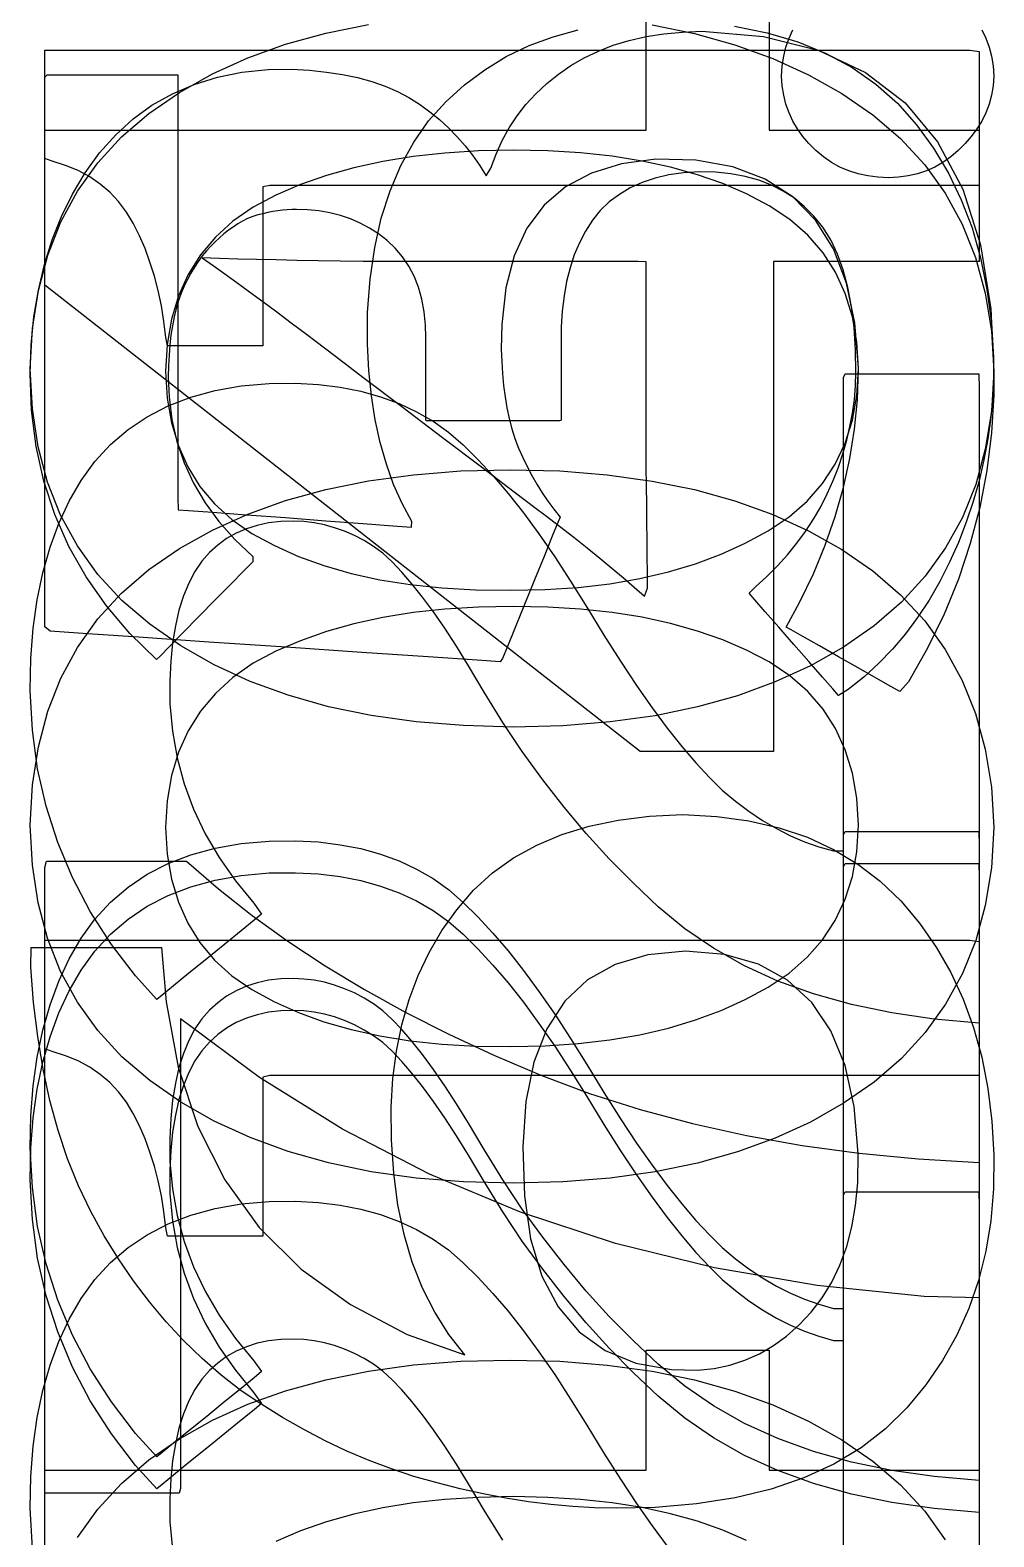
# Model space of a CAD drawing. Extents: x 1 to 47.7, y 0.2 to 35.
# Drawn here: x 34.87 to 34.9402, y 13.5683 to 13.6781 of the extents above; entities that cross this region are included whole.
import ezdxf

# ---------------------------------------------------------------- set-up
doc = ezdxf.new("R2010")
doc.units = 0
doc.header["$MEASUREMENT"] = 0
for name, color, linetype in [('6_2___8__INDEPENDENT_INPUT', 7, 'CONTINUOUS'), ('6_3___8__OPTOISO_INDEPENDE', 7, 'CONTINUOUS'), ('6_4___24__OPTOISO_INDEPEND', 7, 'CONTINUOUS'), ('6_5___8__INDEPENDENT_INPUT', 7, 'CONTINUOUS'), ('6_6___8__INDEPENDENT_INPUT', 7, 'CONTINUOUS'), ('6_7___8__OPTOISO_INDEPENDE', 7, 'CONTINUOUS'), ('6_8___8__OPTOISO_INDEPENDE', 7, 'CONTINUOUS')]:
    doc.layers.add(name, color=color, linetype=linetype)

msp = doc.modelspace()

# ---------------------------------------------------------------- linework, layer by layer
at = {"layer": '6_2___8__INDEPENDENT_INPUT'}
for points in [[(34.91893, 13.67801), (34.92344, 13.67762), (34.92741, 13.67662), (34.93085, 13.67501), (34.93375, 13.67279), (34.93611, 13.66995), (34.93794, 13.66651), (34.93924, 13.66246), (34.93999, 13.65779), (34.94021, 13.65308), (34.94013, 13.65148), (34.93999, 13.6499), (34.93977, 13.64833), (34.93949, 13.64679), (34.93913, 13.64526), (34.9387, 13.64375), (34.9382, 13.64226), (34.93764, 13.64078), (34.93699, 13.63933), (34.93627, 13.63792), (34.93549, 13.63658), (34.93466, 13.63531), (34.93377, 13.63412), (34.93282, 13.633), (34.93181, 13.63195), (34.93074, 13.63097), (34.92961, 13.63006), (34.9289, 13.62963), (34.92848, 13.6301), (34.92773, 13.63097), (34.92674, 13.6321), (34.92565, 13.63335), (34.92455, 13.63461), (34.92356, 13.63573), (34.92281, 13.6366), (34.92239, 13.63707), (34.92285, 13.63754), (34.92367, 13.6383), (34.92445, 13.63908), (34.92518, 13.63988), (34.92586, 13.64072), (34.92649, 13.64157), (34.92707, 13.64246), (34.9276, 13.64337), (34.92808, 13.64431), (34.92851, 13.64528), (34.92889, 13.64626), (34.92922, 13.64724), (34.9295, 13.64822), (34.92973, 13.64921), (34.92992, 13.6502), (34.93005, 13.65119), (34.93013, 13.65218), (34.93016, 13.65318), (34.93013, 13.65481), (34.93003, 13.65644), (34.92984, 13.65795), (34.92958, 13.65934), (34.92924, 13.66062), (34.92883, 13.66177), (34.92833, 13.66282), (34.92776, 13.66374), (34.92711, 13.66454), (34.92643, 13.66523), (34.92568, 13.66584), (34.92487, 13.66636), (34.92401, 13.6668), (34.92308, 13.66716), (34.92209, 13.66743), (34.92104, 13.66762), (34.91993, 13.66774), (34.91876, 13.66776), (34.91761, 13.66769), (34.91653, 13.66754), (34.91553, 13.66731), (34.91459, 13.66699), (34.91372, 13.6666), (34.91293, 13.66613), (34.9122, 13.66558), (34.91154, 13.66495), (34.91097, 13.66424), (34.91047, 13.66345), (34.91003, 13.66261), (34.90965, 13.66172), (34.90934, 13.66077), (34.90909, 13.65978), (34.9089, 13.65873), (34.90877, 13.65763), (34.9087, 13.65648), (34.90869, 13.65576), (34.90869, 13.65537), (34.90869, 13.65466), (34.90869, 13.65374), (34.90869, 13.65272), (34.90869, 13.65169), (34.90869, 13.65077), (34.90869, 13.65006), (34.90869, 13.64967), (34.90857, 13.64963), (34.90787, 13.64963), (34.90668, 13.64963), (34.90517, 13.64963), (34.90352, 13.64963), (34.90189, 13.64963), (34.90046, 13.64963), (34.89939, 13.64963), (34.89886, 13.64963), (34.89883, 13.64974), (34.89883, 13.65023), (34.89883, 13.65099), (34.89883, 13.65194), (34.89883, 13.65297), (34.89883, 13.65396), (34.89883, 13.65482), (34.89883, 13.65544), (34.89883, 13.65571), (34.8988, 13.6566), (34.89871, 13.65758), (34.89854, 13.6585), (34.8983, 13.65936), (34.89798, 13.66016), (34.8976, 13.6609), (34.89714, 13.66159), (34.89661, 13.66221), (34.89601, 13.66277), (34.89539, 13.66325), (34.89474, 13.66367), (34.89406, 13.66404), (34.89335, 13.66435), (34.89261, 13.6646), (34.89184, 13.66479), (34.89104, 13.66493), (34.89021, 13.665), (34.88942, 13.66503), (34.88909, 13.66502), (34.88874, 13.665), (34.8884, 13.66497), (34.88805, 13.66492), (34.88769, 13.66487), (34.88733, 13.6648), (34.88696, 13.66472), (34.88659, 13.66464), (34.88622, 13.66452), (34.88585, 13.66436), (34.88549, 13.66418), (34.88513, 13.66397), (34.88479, 13.66375), (34.88445, 13.66351), (34.88412, 13.66325), (34.8838, 13.66297), (34.88349, 13.66267), (34.88317, 13.66235), (34.88285, 13.66201), (34.88255, 13.66164), (34.88225, 13.66125), (34.88198, 13.66083), (34.88172, 13.66039), (34.88147, 13.65993), (34.88124, 13.65945), (34.88102, 13.65894), (34.88082, 13.6584), (34.88065, 13.65781), (34.8805, 13.6572), (34.88038, 13.65655), (34.88027, 13.65587), (34.88019, 13.65516), (34.88013, 13.65441), (34.88009, 13.65364), (34.88007, 13.65283), (34.88013, 13.65138), (34.88034, 13.64972), (34.8807, 13.64812), (34.88123, 13.64658), (34.88191, 13.6451), (34.88275, 13.64367), (34.88375, 13.6423), (34.88491, 13.64099), (34.88622, 13.63974), (34.88623, 13.63937), (34.8856, 13.63874), (34.88466, 13.63777), (34.88351, 13.63661), (34.8823, 13.63538), (34.88114, 13.63419), (34.88015, 13.63319), (34.87947, 13.6325), (34.87922, 13.63224), (34.87728, 13.63414), (34.87556, 13.63615), (34.87408, 13.63826), (34.87283, 13.64048), (34.8718, 13.6428), (34.87101, 13.64523), (34.87045, 13.64776), (34.87011, 13.6504), (34.87001, 13.65305), (34.87009, 13.65517), (34.87029, 13.65721), (34.87061, 13.65916), (34.87105, 13.66103), (34.87161, 13.66282), (34.87229, 13.66452), (34.8731, 13.66615), (34.87402, 13.66769), (34.87507, 13.66915), (34.87624, 13.67046), (34.87751, 13.67162), (34.87888, 13.67262), (34.88037, 13.67346), (34.88195, 13.67414), (34.88365, 13.67466), (34.88544, 13.67502), (34.88735, 13.67522), (34.88906, 13.67525), (34.89036, 13.67517), (34.8916, 13.67504), (34.89276, 13.67486), (34.89386, 13.67463), (34.8949, 13.67434), (34.89587, 13.67401), (34.89677, 13.67362), (34.8976, 13.67318), (34.89838, 13.67269), (34.89912, 13.67215), (34.89982, 13.67158), (34.90048, 13.67097), (34.9011, 13.67034), (34.90169, 13.66967), (34.90224, 13.66898), (34.90275, 13.66825), (34.90322, 13.66749), (34.90357, 13.66803), (34.90395, 13.66906), (34.90439, 13.67004), (34.9049, 13.67097), (34.90548, 13.67185), (34.90613, 13.67268), (34.90685, 13.67346), (34.90764, 13.6742), (34.9085, 13.67488), (34.9094, 13.67552), (34.91037, 13.67608), (34.9114, 13.67657), (34.91249, 13.67699), (34.91365, 13.67734), (34.91488, 13.67762), (34.91616, 13.67782), (34.91752, 13.67795)], [(34.91755, 13.62096), (34.92003, 13.62082), (34.92237, 13.6205), (34.92457, 13.61999), (34.92663, 13.6193), (34.92854, 13.61842), (34.93031, 13.61735), (34.93194, 13.6161), (34.93343, 13.61466), (34.93479, 13.61304), (34.936, 13.6113), (34.93707, 13.60946), (34.93798, 13.60751), (34.93873, 13.60545), (34.93933, 13.60328), (34.93977, 13.60101), (34.94006, 13.59863), (34.9402, 13.59615), (34.94018, 13.59369), (34.93999, 13.59137), (34.93963, 13.58914), (34.9391, 13.58701), (34.9384, 13.58497), (34.93752, 13.58303), (34.93648, 13.58118), (34.93526, 13.57942), (34.93387, 13.57775), (34.93231, 13.5762), (34.93054, 13.57482), (34.92856, 13.57363), (34.92638, 13.57263), (34.92398, 13.57182), (34.92137, 13.57119), (34.91855, 13.57074), (34.91553, 13.57049), (34.9127, 13.57042), (34.91113, 13.57046), (34.90954, 13.57055), (34.90793, 13.5707), (34.90631, 13.5709), (34.90467, 13.57116), (34.90302, 13.57148), (34.90134, 13.57184), (34.89966, 13.57227), (34.89797, 13.57275), (34.89633, 13.5733), (34.8947, 13.57391), (34.89309, 13.57459), (34.89151, 13.57533), (34.88994, 13.57615), (34.8884, 13.57703), (34.88688, 13.57798), (34.88537, 13.57899), (34.88392, 13.58012), (34.88253, 13.58134), (34.88119, 13.58264), (34.87992, 13.58401), (34.8787, 13.58546), (34.87754, 13.58699), (34.87644, 13.58859), (34.8754, 13.59028), (34.87442, 13.59204), (34.87353, 13.59391), (34.87273, 13.59588), (34.87204, 13.59795), (34.87144, 13.60012), (34.87095, 13.6024), (34.87056, 13.60478), (34.87026, 13.60726), (34.87007, 13.60984), (34.87009, 13.61127), (34.87073, 13.61127), (34.87188, 13.61127), (34.87336, 13.61127), (34.87499, 13.61127), (34.87661, 13.61127), (34.87803, 13.61127), (34.87908, 13.61127), (34.87958, 13.61127), (34.87991, 13.60732), (34.88079, 13.60256), (34.88222, 13.59823), (34.88419, 13.59434), (34.8867, 13.59088), (34.88975, 13.58785), (34.89334, 13.58526), (34.89748, 13.58309), (34.90168, 13.58159), (34.90051, 13.58308), (34.89948, 13.5847), (34.89859, 13.58645), (34.89785, 13.58834), (34.89726, 13.59037), (34.8968, 13.59253), (34.8965, 13.59483), (34.89634, 13.59726), (34.89632, 13.59965), (34.89644, 13.60173), (34.89669, 13.60373), (34.89709, 13.60564), (34.89761, 13.60748), (34.89828, 13.60924), (34.89907, 13.61091), (34.90001, 13.61251), (34.90108, 13.61402), (34.90231, 13.61544), (34.90369, 13.6167), (34.90523, 13.61779), (34.90691, 13.61872), (34.90874, 13.61949), (34.91072, 13.6201), (34.91285, 13.62055), (34.91513, 13.62083)], [(34.91774, 13.611), (34.915, 13.61074), (34.91263, 13.61004), (34.91061, 13.60891), (34.90895, 13.60735), (34.90765, 13.60535), (34.90671, 13.60292), (34.90613, 13.60005), (34.9059, 13.59675), (34.90601, 13.59319), (34.90647, 13.59005), (34.90729, 13.58734), (34.90847, 13.58509), (34.91, 13.58328), (34.91189, 13.58191), (34.91414, 13.581), (34.91674, 13.58053), (34.91863, 13.58049), (34.91983, 13.58061), (34.92098, 13.58085), (34.92208, 13.58121), (34.92314, 13.58168), (34.92415, 13.58227), (34.92511, 13.58297), (34.92602, 13.58379), (34.9269, 13.58472), (34.92771, 13.58576), (34.92841, 13.5869), (34.929, 13.58814), (34.92949, 13.58948), (34.92986, 13.59093), (34.93013, 13.59248), (34.9303, 13.59413), (34.93033, 13.59627), (34.93003, 13.5997), (34.92937, 13.60268), (34.92834, 13.6052), (34.92695, 13.60727), (34.92519, 13.60889), (34.92307, 13.61005), (34.92059, 13.61075)]]:
    msp.add_lwpolyline(points, close=True, dxfattribs=at)
at = {"layer": '6_3___8__OPTOISO_INDEPENDE'}
for points in [[(34.93933, 13.67812), (34.93962, 13.67751), (34.93986, 13.67686), (34.94004, 13.67619), (34.94015, 13.67549), (34.94021, 13.67475), (34.94015, 13.67403), (34.94004, 13.67335), (34.93986, 13.67269), (34.93962, 13.67206), (34.93933, 13.67146), (34.93898, 13.67089), (34.93857, 13.67035), (34.93811, 13.66983), (34.9376, 13.66933), (34.93707, 13.66887), (34.9365, 13.66846), (34.93591, 13.66812), (34.9353, 13.66784), (34.93465, 13.66762), (34.93397, 13.66747), (34.93327, 13.66738), (34.93254, 13.66734), (34.93177, 13.66738), (34.93103, 13.66747), (34.93032, 13.66762), (34.92964, 13.66784), (34.929, 13.66812), (34.92838, 13.66846), (34.9278, 13.66887), (34.92724, 13.66933), (34.92673, 13.66983), (34.92629, 13.67035), (34.9259, 13.67089), (34.92557, 13.67146), (34.92529, 13.67206), (34.92507, 13.67269), (34.92491, 13.67335), (34.9248, 13.67403), (34.92475, 13.67475), (34.9248, 13.67549), (34.92491, 13.67619), (34.92507, 13.67686), (34.92529, 13.67751), (34.92557, 13.67812)], [(34.87017, 13.56752), (34.87001, 13.57042), (34.87007, 13.57274), (34.87024, 13.57494), (34.87053, 13.57703), (34.87094, 13.579), (34.87146, 13.58085), (34.8721, 13.58258), (34.87285, 13.5842), (34.87372, 13.5857), (34.87471, 13.58708), (34.87586, 13.58832), (34.87714, 13.58941), (34.87854, 13.59035), (34.88006, 13.59114), (34.88171, 13.59178), (34.88349, 13.59226), (34.88539, 13.59259), (34.88741, 13.59277), (34.88935, 13.5928), (34.89101, 13.5927), (34.89259, 13.59251), (34.8941, 13.59221), (34.89553, 13.59182), (34.89688, 13.59132), (34.89816, 13.59073), (34.89936, 13.59003), (34.90048, 13.58924), (34.90155, 13.58831), (34.90263, 13.58725), (34.90372, 13.58607), (34.90482, 13.58477), (34.90594, 13.58335), (34.90707, 13.58181), (34.90822, 13.58016), (34.90938, 13.57838), (34.91055, 13.57648), (34.9118, 13.57445), (34.91301, 13.57254), (34.91418, 13.57078), (34.91532, 13.56915), (34.91642, 13.56767)], [(34.92925, 13.56466), (34.92925, 13.56985), (34.92925, 13.57569), (34.92925, 13.58157), (34.92925, 13.58687), (34.92925, 13.59095), (34.92925, 13.59322), (34.92937, 13.59348), (34.93007, 13.59348), (34.93128, 13.59348), (34.9328, 13.59348), (34.93447, 13.59348), (34.93611, 13.59348), (34.93755, 13.59348), (34.93861, 13.59348), (34.93911, 13.59348), (34.93913, 13.59243), (34.93913, 13.58845), (34.93913, 13.58227), (34.93913, 13.57474), (34.93913, 13.5667)], [(34.90444, 13.56809), (34.90308, 13.57029), (34.90195, 13.57221), (34.90107, 13.57364), (34.90021, 13.57494), (34.89939, 13.57614), (34.89859, 13.57722), (34.89782, 13.57819), (34.89708, 13.57904), (34.89637, 13.57978), (34.89569, 13.58041), (34.89502, 13.58091), (34.89433, 13.58133), (34.89363, 13.5817), (34.89292, 13.58202), (34.89219, 13.58228), (34.89146, 13.58248), (34.89071, 13.58263), (34.88995, 13.58272), (34.88918, 13.58275), (34.88827, 13.58272), (34.88738, 13.58262), (34.88655, 13.58244), (34.88576, 13.58219), (34.88501, 13.58187), (34.88432, 13.58147), (34.88367, 13.581), (34.88307, 13.58045), (34.88252, 13.57983), (34.88201, 13.57908), (34.88156, 13.57824), (34.88117, 13.5773), (34.88085, 13.57627), (34.88059, 13.57513), (34.88039, 13.57389), (34.88025, 13.57256), (34.88018, 13.57112), (34.88019, 13.56943), (34.88037, 13.56744)]]:
    msp.add_lwpolyline(points, dxfattribs=at)
msp.add_lwpolyline([(34.93913, 13.60577), (34.93586, 13.60606), (34.93277, 13.6065), (34.92984, 13.60711), (34.92708, 13.60789), (34.92448, 13.60883), (34.92205, 13.60994), (34.91979, 13.61121), (34.91769, 13.61264), (34.91577, 13.61424), (34.91395, 13.61595), (34.9122, 13.61773), (34.91052, 13.61957), (34.9089, 13.62149), (34.90735, 13.62348), (34.90586, 13.62554), (34.90444, 13.62767), (34.90308, 13.62987), (34.90195, 13.63179), (34.90107, 13.63321), (34.90021, 13.63452), (34.89939, 13.63571), (34.89859, 13.6368), (34.89782, 13.63776), (34.89708, 13.63862), (34.89637, 13.63936), (34.89569, 13.63999), (34.89502, 13.64049), (34.89433, 13.64091), (34.89363, 13.64128), (34.89292, 13.6416), (34.89219, 13.64185), (34.89146, 13.64206), (34.89071, 13.6422), (34.88995, 13.64229), (34.88918, 13.64233), (34.88827, 13.6423), (34.88738, 13.6422), (34.88655, 13.64202), (34.88576, 13.64177), (34.88501, 13.64144), (34.88432, 13.64105), (34.88367, 13.64057), (34.88307, 13.64003), (34.88252, 13.6394), (34.88201, 13.63866), (34.88156, 13.63782), (34.88117, 13.63688), (34.88085, 13.63584), (34.88059, 13.6347), (34.88039, 13.63347), (34.88025, 13.63213), (34.88018, 13.6307), (34.88019, 13.62901), (34.88037, 13.62702), (34.88072, 13.62508), (34.88123, 13.62319), (34.88192, 13.62135), (34.88276, 13.61956), (34.88378, 13.61782), (34.88496, 13.61613), (34.88631, 13.61449), (34.88687, 13.6137), (34.88632, 13.61325), (34.88538, 13.61249), (34.88418, 13.61151), (34.88287, 13.61045), (34.88158, 13.6094), (34.88046, 13.60848), (34.87963, 13.60781), (34.87923, 13.60749), (34.87769, 13.6092), (34.87593, 13.6115), (34.87439, 13.61389), (34.87309, 13.61636), (34.87202, 13.61892), (34.87117, 13.62156), (34.87055, 13.62429), (34.87017, 13.6271), (34.87001, 13.63), (34.87007, 13.63232), (34.87024, 13.63452), (34.87053, 13.6366), (34.87094, 13.63857), (34.87146, 13.64042), (34.8721, 13.64216), (34.87285, 13.64378), (34.87372, 13.64528), (34.87471, 13.64666), (34.87586, 13.6479), (34.87714, 13.64899), (34.87854, 13.64993), (34.88006, 13.65072), (34.88171, 13.65135), (34.88349, 13.65184), (34.88539, 13.65217), (34.88741, 13.65235), (34.88935, 13.65237), (34.89101, 13.65228), (34.89259, 13.65208), (34.8941, 13.65179), (34.89553, 13.65139), (34.89688, 13.6509), (34.89816, 13.6503), (34.89936, 13.64961), (34.90048, 13.64881), (34.90155, 13.64788), (34.90263, 13.64682), (34.90372, 13.64564), (34.90482, 13.64434), (34.90594, 13.64293), (34.90707, 13.64139), (34.90822, 13.63973), (34.90938, 13.63796), (34.91055, 13.63606), (34.9118, 13.63403), (34.91301, 13.63212), (34.91418, 13.63036), (34.91532, 13.62873), (34.91642, 13.62725), (34.91748, 13.62591), (34.9185, 13.62471), (34.91949, 13.62366), (34.92043, 13.62274), (34.92139, 13.62193), (34.92237, 13.62119), (34.92336, 13.62052), (34.92437, 13.61993), (34.92539, 13.61941), (34.92642, 13.61897), (34.92747, 13.6186), (34.92854, 13.61831), (34.92925, 13.6183), (34.92925, 13.62032), (34.92925, 13.62424), (34.92925, 13.62943), (34.92925, 13.63527), (34.92925, 13.64115), (34.92925, 13.64644), (34.92925, 13.65053), (34.92925, 13.6528), (34.92937, 13.65306), (34.93007, 13.65306), (34.93128, 13.65306), (34.9328, 13.65306), (34.93447, 13.65306), (34.93611, 13.65306), (34.93755, 13.65306), (34.93861, 13.65306), (34.93911, 13.65306), (34.93913, 13.65201), (34.93913, 13.64802), (34.93913, 13.64185), (34.93913, 13.63432), (34.93913, 13.62628), (34.93913, 13.61857), (34.93913, 13.61202), (34.93913, 13.60748)], close=True, dxfattribs=at)
at = {"layer": '6_4___24__OPTOISO_INDEPEND'}
msp.add_lwpolyline([(34.91531, 13.67848), (34.91841, 13.67785), (34.92134, 13.67703), (34.92411, 13.67603), (34.92671, 13.67484), (34.92914, 13.67348), (34.9314, 13.67193), (34.93342, 13.67019), (34.93518, 13.66829), (34.93667, 13.66621), (34.9379, 13.66396), (34.93887, 13.66154), (34.93958, 13.65894), (34.94003, 13.65617), (34.94021, 13.65323), (34.94003, 13.65031), (34.93959, 13.64757), (34.93889, 13.645), (34.93792, 13.6426), (34.9367, 13.64037), (34.93522, 13.63831), (34.93348, 13.63642), (34.93149, 13.6347), (34.92926, 13.63315), (34.92686, 13.63179), (34.92429, 13.63061), (34.92154, 13.62961), (34.91862, 13.62879), (34.91553, 13.62815), (34.91226, 13.6277), (34.90881, 13.62742), (34.90519, 13.62733), (34.90158, 13.62743), (34.89813, 13.6277), (34.89485, 13.62816), (34.89174, 13.62881), (34.8888, 13.62964), (34.88603, 13.63065), (34.88342, 13.63185), (34.88098, 13.63324), (34.87872, 13.63481), (34.8767, 13.63654), (34.87494, 13.63845), (34.87345, 13.64052), (34.87223, 13.64276), (34.87128, 13.64517), (34.87059, 13.64775), (34.87017, 13.6505), (34.87001, 13.65341), (34.87018, 13.65635), (34.87061, 13.65912), (34.8713, 13.66171), (34.87225, 13.66412), (34.87347, 13.66636), (34.87494, 13.66843), (34.87666, 13.67032), (34.87865, 13.67203), (34.88088, 13.67356), (34.88329, 13.67491), (34.88587, 13.67607), (34.88862, 13.67706), (34.89155, 13.67787), (34.89465, 13.67849)], dxfattribs=at)
for points in [[(34.90519, 13.66935), (34.90266, 13.66929), (34.90023, 13.66914), (34.89791, 13.66889), (34.8957, 13.66853), (34.89359, 13.66807), (34.89159, 13.66751), (34.8897, 13.66684), (34.88791, 13.66608), (34.88625, 13.6652), (34.88478, 13.66417), (34.8835, 13.66301), (34.88241, 13.66172), (34.88152, 13.66029), (34.88082, 13.65873), (34.88031, 13.65703), (34.88, 13.65519), (34.87988, 13.65323), (34.88, 13.65129), (34.88031, 13.64948), (34.88081, 13.64781), (34.8815, 13.64627), (34.88238, 13.64486), (34.88345, 13.64358), (34.88471, 13.64244), (34.88617, 13.64143), (34.8878, 13.64055), (34.88955, 13.63976), (34.89141, 13.63909), (34.89339, 13.63852), (34.89548, 13.63806), (34.89769, 13.63771), (34.90001, 13.63746), (34.90245, 13.63732), (34.905, 13.63729), (34.90752, 13.63734), (34.90993, 13.6375), (34.91223, 13.63777), (34.91442, 13.63815), (34.9165, 13.63863), (34.91847, 13.63922), (34.92034, 13.63991), (34.9221, 13.64072), (34.92377, 13.64162), (34.92529, 13.64264), (34.92662, 13.64379), (34.92774, 13.64507), (34.92866, 13.64647), (34.92938, 13.64801), (34.92991, 13.64968), (34.93023, 13.65148), (34.93035, 13.65341), (34.93023, 13.65538), (34.92991, 13.65721), (34.92939, 13.6589), (34.92868, 13.66046), (34.92777, 13.66187), (34.92666, 13.66315), (34.92536, 13.6643), (34.92385, 13.6653), (34.9222, 13.66616), (34.92047, 13.66691), (34.91862, 13.66755), (34.91666, 13.6681), (34.91459, 13.66855), (34.91241, 13.6689), (34.91011, 13.66915), (34.90771, 13.6693)], [(34.8814, 13.61756), (34.88372, 13.61555), (34.88618, 13.61361), (34.88878, 13.61174), (34.89151, 13.60994), (34.89437, 13.60821), (34.89737, 13.60654), (34.90051, 13.60495), (34.90378, 13.60342), (34.9072, 13.60196), (34.91076, 13.60063), (34.91445, 13.59946), (34.91826, 13.59844), (34.92219, 13.59757), (34.92624, 13.59685), (34.93041, 13.59628), (34.93471, 13.59587), (34.93913, 13.59561), (34.93913, 13.59523), (34.93913, 13.59421), (34.93913, 13.59276), (34.93913, 13.59107), (34.93913, 13.58933), (34.93913, 13.58773), (34.93913, 13.58647), (34.93913, 13.58575), (34.93513, 13.58586), (34.92734, 13.58665), (34.91985, 13.58793), (34.91264, 13.58971), (34.90573, 13.59199), (34.8991, 13.59476), (34.89277, 13.59803), (34.88672, 13.6018), (34.88097, 13.60607), (34.88097, 13.60474), (34.88097, 13.60123), (34.88097, 13.5962), (34.88097, 13.59032), (34.88097, 13.58427), (34.88097, 13.57873), (34.88097, 13.57437), (34.88097, 13.57187), (34.88087, 13.57153), (34.88015, 13.57153), (34.87891, 13.57153), (34.87732, 13.57153), (34.8756, 13.57153), (34.87392, 13.57153), (34.87248, 13.57153), (34.87147, 13.57153), (34.87109, 13.57153), (34.87109, 13.57329), (34.87109, 13.57797), (34.87109, 13.58468), (34.87109, 13.59251), (34.87109, 13.60057), (34.87109, 13.60796), (34.87109, 13.61377), (34.87109, 13.6171), (34.8712, 13.61756), (34.87194, 13.61756), (34.87324, 13.61756), (34.8749, 13.61756), (34.8767, 13.61756), (34.87846, 13.61756), (34.87996, 13.61756), (34.88101, 13.61756)]]:
    msp.add_lwpolyline(points, close=True, dxfattribs=at)
at = {"layer": '6_5___8__INDEPENDENT_INPUT'}
for points in [[(34.92384, 13.6708), (34.93913, 13.6708), (34.93913, 13.66123), (34.92417, 13.66123), (34.92417, 13.62554), (34.91444, 13.62554), (34.87109, 13.65951), (34.87109, 13.6708), (34.91488, 13.6708), (34.91488, 13.67954), (34.92384, 13.67954), (34.92384, 13.6708)], [(34.87347, 13.56829), (34.87494, 13.57035), (34.87666, 13.57224), (34.87865, 13.57395), (34.88088, 13.57548), (34.88329, 13.57683), (34.88587, 13.578), (34.88862, 13.57898), (34.89155, 13.57979), (34.89465, 13.58042), (34.89793, 13.58087), (34.90138, 13.58113), (34.905, 13.58122), (34.9086, 13.58113), (34.91204, 13.58086), (34.91531, 13.58041), (34.91841, 13.57977), (34.92134, 13.57895), (34.92411, 13.57795), (34.92671, 13.57677), (34.92914, 13.5754), (34.9314, 13.57385), (34.93342, 13.57212), (34.93518, 13.57021), (34.93667, 13.56813)], [(34.9222, 13.56808), (34.92047, 13.56883), (34.91862, 13.56948), (34.91666, 13.57002), (34.91459, 13.57047), (34.91241, 13.57082), (34.91011, 13.57107), (34.90771, 13.57122), (34.90519, 13.57127), (34.90266, 13.57122), (34.90023, 13.57106), (34.89791, 13.57081), (34.8957, 13.57045), (34.89359, 13.56999), (34.89159, 13.56943), (34.8897, 13.56877), (34.88791, 13.568)]]:
    msp.add_lwpolyline(points, dxfattribs=at)
for points in [[(34.88255, 13.6615), (34.88334, 13.66095), (34.88418, 13.66035), (34.88506, 13.65972), (34.88598, 13.65904), (34.88695, 13.65833), (34.88797, 13.65757), (34.88903, 13.65678), (34.89014, 13.65594), (34.89085, 13.6554), (34.89215, 13.65441), (34.89435, 13.65275), (34.89709, 13.65067), (34.90005, 13.64842), (34.9029, 13.64627), (34.90528, 13.64446), (34.90688, 13.64325), (34.90752, 13.64276), (34.90858, 13.64195), (34.90961, 13.64116), (34.91058, 13.64038), (34.91151, 13.63963), (34.91239, 13.63891), (34.91323, 13.6382), (34.91402, 13.63752), (34.91477, 13.63686), (34.91497, 13.63745), (34.91497, 13.63858), (34.91496, 13.63975), (34.91495, 13.64096), (34.91494, 13.64222), (34.91493, 13.64353), (34.91491, 13.64488), (34.91489, 13.64627), (34.91488, 13.64735), (34.91488, 13.64817), (34.91488, 13.64982), (34.91488, 13.652), (34.91488, 13.65444), (34.91488, 13.65686), (34.91488, 13.65898), (34.91488, 13.66053), (34.91488, 13.66122), (34.9143, 13.66123), (34.91241, 13.66123), (34.90957, 13.66123), (34.9062, 13.66123), (34.90269, 13.66123), (34.89943, 13.66123), (34.89682, 13.66123), (34.89527, 13.66123), (34.89427, 13.66124), (34.8926, 13.66126), (34.89098, 13.66129), (34.88943, 13.66132), (34.88794, 13.66135), (34.8865, 13.66138), (34.88513, 13.66142), (34.88381, 13.66146)], [(34.93913, 13.60194), (34.93713, 13.60194), (34.93182, 13.60194), (34.92422, 13.60194), (34.91534, 13.60194), (34.90621, 13.60194), (34.89785, 13.60194), (34.89126, 13.60194), (34.88748, 13.60194), (34.88696, 13.60182), (34.88696, 13.60097), (34.88696, 13.5995), (34.88696, 13.59762), (34.88696, 13.59557), (34.88696, 13.59359), (34.88696, 13.59188), (34.88696, 13.59069), (34.88696, 13.59024), (34.88669, 13.59024), (34.88598, 13.59024), (34.88496, 13.59024), (34.88376, 13.59024), (34.88253, 13.59024), (34.8814, 13.59024), (34.88052, 13.59024), (34.88001, 13.59024), (34.87989, 13.59085), (34.87975, 13.59203), (34.87957, 13.59317), (34.87934, 13.59428), (34.87906, 13.59534), (34.87874, 13.59636), (34.87838, 13.59733), (34.87797, 13.59827), (34.87751, 13.59917), (34.87702, 13.6), (34.87645, 13.60075), (34.87582, 13.60143), (34.87512, 13.60203), (34.87435, 13.60256), (34.87351, 13.60301), (34.87259, 13.60339), (34.87161, 13.60369), (34.87109, 13.60389), (34.87109, 13.60447), (34.87109, 13.60548), (34.87109, 13.60676), (34.87109, 13.60816), (34.87109, 13.60952), (34.87109, 13.61068), (34.87109, 13.61149), (34.87109, 13.6118), (34.8737, 13.6118), (34.88062, 13.6118), (34.89054, 13.6118), (34.90211, 13.6118), (34.91402, 13.6118), (34.92493, 13.6118), (34.93352, 13.6118), (34.93845, 13.6118), (34.93913, 13.6117), (34.93913, 13.61098), (34.93913, 13.60974), (34.93913, 13.60816), (34.93913, 13.60643), (34.93913, 13.60475), (34.93913, 13.60332), (34.93913, 13.60231)]]:
    msp.add_lwpolyline(points, close=True, dxfattribs=at)
at = {"layer": '6_6___8__INDEPENDENT_INPUT'}
for points in [[(34.93913, 13.66678), (34.93713, 13.66678), (34.93182, 13.66678), (34.92422, 13.66678), (34.91534, 13.66678), (34.90621, 13.66678), (34.89785, 13.66678), (34.89126, 13.66678), (34.88748, 13.66678), (34.88696, 13.66667), (34.88696, 13.66582), (34.88696, 13.66434), (34.88696, 13.66247), (34.88696, 13.66042), (34.88696, 13.65843), (34.88696, 13.65673), (34.88696, 13.65554), (34.88696, 13.65509), (34.88669, 13.65509), (34.88598, 13.65509), (34.88496, 13.65509), (34.88376, 13.65509), (34.88253, 13.65509), (34.8814, 13.65509), (34.88052, 13.65509), (34.88001, 13.65509), (34.87989, 13.6557), (34.87975, 13.65688), (34.87957, 13.65802), (34.87934, 13.65912), (34.87906, 13.66018), (34.87874, 13.6612), (34.87838, 13.66218), (34.87797, 13.66312), (34.87751, 13.66402), (34.87702, 13.66484), (34.87645, 13.6656), (34.87582, 13.66628), (34.87512, 13.66688), (34.87435, 13.66741), (34.87351, 13.66786), (34.87259, 13.66824), (34.87161, 13.66854), (34.87109, 13.66874), (34.87109, 13.66932), (34.87109, 13.67033), (34.87109, 13.67161), (34.87109, 13.673), (34.87109, 13.67436), (34.87109, 13.67552), (34.87109, 13.67634), (34.87109, 13.67664), (34.8737, 13.67664), (34.88062, 13.67664), (34.89054, 13.67664), (34.90211, 13.67664), (34.91402, 13.67664), (34.92493, 13.67664), (34.93352, 13.67664), (34.93845, 13.67664), (34.93913, 13.67654), (34.93913, 13.67583), (34.93913, 13.67459), (34.93913, 13.673), (34.93913, 13.67128), (34.93913, 13.6696), (34.93913, 13.66816), (34.93913, 13.66716)], [(34.905, 13.64607), (34.9086, 13.64598), (34.91204, 13.64571), (34.91531, 13.64525), (34.91841, 13.64462), (34.92134, 13.6438), (34.92411, 13.6428), (34.92671, 13.64161), (34.92914, 13.64025), (34.9314, 13.6387), (34.93342, 13.63696), (34.93518, 13.63506), (34.93667, 13.63298), (34.9379, 13.63073), (34.93887, 13.62831), (34.93958, 13.62571), (34.94003, 13.62294), (34.94021, 13.62), (34.94003, 13.61708), (34.93959, 13.61434), (34.93889, 13.61177), (34.93792, 13.60937), (34.9367, 13.60714), (34.93522, 13.60508), (34.93348, 13.60319), (34.93149, 13.60147), (34.92926, 13.59992), (34.92686, 13.59856), (34.92429, 13.59738), (34.92154, 13.59638), (34.91862, 13.59556), (34.91553, 13.59492), (34.91226, 13.59447), (34.90881, 13.59419), (34.90519, 13.5941), (34.90158, 13.59419), (34.89813, 13.59447), (34.89485, 13.59493), (34.89174, 13.59558), (34.8888, 13.59641), (34.88603, 13.59742), (34.88342, 13.59862), (34.88098, 13.60001), (34.87872, 13.60158), (34.8767, 13.60331), (34.87494, 13.60522), (34.87345, 13.60729), (34.87223, 13.60953), (34.87128, 13.61194), (34.87059, 13.61452), (34.87017, 13.61727), (34.87001, 13.62018), (34.87018, 13.62312), (34.87061, 13.62589), (34.8713, 13.62848), (34.87225, 13.63089), (34.87347, 13.63313), (34.87494, 13.6352), (34.87666, 13.63708), (34.87865, 13.6388), (34.88088, 13.64033), (34.88329, 13.64168), (34.88587, 13.64284), (34.88862, 13.64383), (34.89155, 13.64464), (34.89465, 13.64526), (34.89793, 13.64571), (34.90138, 13.64598)], [(34.90519, 13.63612), (34.90266, 13.63606), (34.90023, 13.63591), (34.89791, 13.63566), (34.8957, 13.6353), (34.89359, 13.63484), (34.89159, 13.63428), (34.8897, 13.63361), (34.88791, 13.63285), (34.88625, 13.63197), (34.88478, 13.63094), (34.8835, 13.62978), (34.88241, 13.62849), (34.88152, 13.62706), (34.88082, 13.6255), (34.88031, 13.6238), (34.88, 13.62196), (34.87988, 13.62), (34.88, 13.61806), (34.88031, 13.61625), (34.88081, 13.61458), (34.8815, 13.61304), (34.88238, 13.61163), (34.88345, 13.61035), (34.88471, 13.60921), (34.88617, 13.6082), (34.8878, 13.60732), (34.88955, 13.60653), (34.89141, 13.60586), (34.89339, 13.60529), (34.89548, 13.60483), (34.89769, 13.60448), (34.90001, 13.60423), (34.90245, 13.60409), (34.905, 13.60406), (34.90752, 13.60411), (34.90993, 13.60427), (34.91223, 13.60454), (34.91442, 13.60491), (34.9165, 13.6054), (34.91847, 13.60599), (34.92034, 13.60668), (34.9221, 13.60749), (34.92377, 13.60839), (34.92529, 13.60941), (34.92662, 13.61056), (34.92774, 13.61184), (34.92866, 13.61324), (34.92938, 13.61478), (34.92991, 13.61645), (34.93023, 13.61825), (34.93035, 13.62018), (34.93023, 13.62215), (34.92991, 13.62398), (34.92939, 13.62567), (34.92868, 13.62723), (34.92777, 13.62864), (34.92666, 13.62992), (34.92536, 13.63107), (34.92385, 13.63207), (34.9222, 13.63293), (34.92047, 13.63368), (34.91862, 13.63432), (34.91666, 13.63487), (34.91459, 13.63532), (34.91241, 13.63567), (34.91011, 13.63592), (34.90771, 13.63607)]]:
    msp.add_lwpolyline(points, close=True, dxfattribs=at)
msp.add_lwpolyline([(34.92384, 13.5732), (34.93913, 13.5732), (34.93913, 13.56363), (34.92417, 13.56363), (34.92417, 13.52794), (34.91444, 13.52794), (34.87109, 13.5619), (34.87109, 13.5732), (34.91488, 13.5732), (34.91488, 13.58194), (34.92384, 13.58194), (34.92384, 13.5732)], dxfattribs=at)
at = {"layer": '6_7___8__OPTOISO_INDEPENDE'}
msp.add_lwpolyline([(34.92132, 13.67837), (34.92371, 13.67789), (34.92594, 13.67723), (34.928, 13.67639), (34.92989, 13.67536), (34.93162, 13.67416), (34.93319, 13.67276), (34.93458, 13.67119), (34.93582, 13.6695), (34.93691, 13.66768), (34.93784, 13.66574), (34.93862, 13.66368), (34.93924, 13.6615), (34.93971, 13.6592), (34.94003, 13.65678), (34.94019, 13.65425), (34.9402, 13.65153), (34.94003, 13.64875), (34.93969, 13.64601), (34.93918, 13.64333), (34.93849, 13.64069), (34.93763, 13.6381), (34.93659, 13.63556), (34.93538, 13.63307), (34.934, 13.63063), (34.93336, 13.62991), (34.9327, 13.63028), (34.93164, 13.63089), (34.93032, 13.63164), (34.92889, 13.63245), (34.9275, 13.63324), (34.9263, 13.63392), (34.92545, 13.63441), (34.92508, 13.63461), (34.92607, 13.63644), (34.92707, 13.6385), (34.92793, 13.64058), (34.92866, 13.64267), (34.92926, 13.64477), (34.92973, 13.64689), (34.93007, 13.64902), (34.93028, 13.65116), (34.93034, 13.65347), (34.93009, 13.65677), (34.92948, 13.65966), (34.92852, 13.66216), (34.92721, 13.66426), (34.92556, 13.66595), (34.92356, 13.66724), (34.9212, 13.66814), (34.9185, 13.66863), (34.9156, 13.66869), (34.91309, 13.66835), (34.91089, 13.66767), (34.90901, 13.66667), (34.90745, 13.66533), (34.9062, 13.66366), (34.90527, 13.66166), (34.90465, 13.65933), (34.90436, 13.65666), (34.90433, 13.65485), (34.90436, 13.65395), (34.90441, 13.65307), (34.9045, 13.65221), (34.90461, 13.65138), (34.90474, 13.65058), (34.90491, 13.64981), (34.9051, 13.64906), (34.90532, 13.64834), (34.90559, 13.64764), (34.90589, 13.64697), (34.90621, 13.64631), (34.90655, 13.64566), (34.90692, 13.64502), (34.90731, 13.6444), (34.90772, 13.64379), (34.90815, 13.64319), (34.90861, 13.64261), (34.90846, 13.64223), (34.90804, 13.64122), (34.90745, 13.63976), (34.90675, 13.63804), (34.90602, 13.63625), (34.90534, 13.63458), (34.90478, 13.6332), (34.90442, 13.63231), (34.90426, 13.63208), (34.90257, 13.6322), (34.89901, 13.63244), (34.89418, 13.63277), (34.88865, 13.63314), (34.88303, 13.63352), (34.8779, 13.63387), (34.87385, 13.63414), (34.87148, 13.63431), (34.87109, 13.63463), (34.87109, 13.63726), (34.87109, 13.642), (34.87109, 13.64815), (34.87109, 13.65497), (34.87109, 13.66175), (34.87109, 13.66777), (34.87109, 13.67231), (34.87109, 13.67466), (34.87125, 13.67483), (34.87201, 13.67483), (34.87323, 13.67483), (34.87475, 13.67483), (34.87639, 13.67483), (34.87799, 13.67483), (34.87937, 13.67483), (34.88035, 13.67483), (34.88077, 13.67483), (34.88078, 13.67392), (34.88078, 13.67106), (34.88078, 13.6668), (34.88078, 13.66169), (34.88078, 13.6563), (34.88078, 13.65119), (34.88078, 13.64693), (34.88078, 13.64407), (34.88079, 13.64316), (34.88154, 13.6431), (34.8833, 13.64297), (34.88576, 13.64279), (34.8886, 13.64258), (34.89154, 13.64236), (34.89425, 13.64216), (34.89644, 13.64199), (34.89779, 13.64189), (34.89782, 13.64229), (34.89711, 13.6436), (34.89649, 13.645), (34.89596, 13.64648), (34.89551, 13.64805), (34.89515, 13.64971), (34.89487, 13.65146), (34.89468, 13.65329), (34.89458, 13.65521), (34.89459, 13.65752), (34.89478, 13.65996), (34.89511, 13.66225), (34.89559, 13.6644), (34.89623, 13.66639), (34.89701, 13.66824), (34.89795, 13.66993), (34.89904, 13.67148), (34.90028, 13.67287), (34.90166, 13.67411), (34.90313, 13.67521), (34.90469, 13.67616), (34.90635, 13.67696), (34.9081, 13.67761), (34.90994, 13.67812)], dxfattribs=at)
msp.add_lwpolyline([(34.93913, 13.57012), (34.93586, 13.5704), (34.93277, 13.57085), (34.92984, 13.57146), (34.92708, 13.57224), (34.92448, 13.57318), (34.92205, 13.57428), (34.91979, 13.57555), (34.91769, 13.57699), (34.91577, 13.57859), (34.91395, 13.5803), (34.9122, 13.58208), (34.91052, 13.58392), (34.9089, 13.58584), (34.90735, 13.58783), (34.90586, 13.58989), (34.90444, 13.59202), (34.90308, 13.59422), (34.90195, 13.59614), (34.90107, 13.59756), (34.90021, 13.59887), (34.89939, 13.60006), (34.89859, 13.60114), (34.89782, 13.60211), (34.89708, 13.60297), (34.89637, 13.60371), (34.89569, 13.60434), (34.89502, 13.60483), (34.89433, 13.60526), (34.89363, 13.60563), (34.89292, 13.60595), (34.89219, 13.60621), (34.89146, 13.60641), (34.89071, 13.60656), (34.88995, 13.60665), (34.88918, 13.60668), (34.88827, 13.60665), (34.88738, 13.60655), (34.88655, 13.60637), (34.88576, 13.60612), (34.88501, 13.6058), (34.88432, 13.6054), (34.88367, 13.60493), (34.88307, 13.60438), (34.88252, 13.60375), (34.88201, 13.60301), (34.88156, 13.60217), (34.88117, 13.60123), (34.88085, 13.60019), (34.88059, 13.59905), (34.88039, 13.59782), (34.88025, 13.59648), (34.88018, 13.59505), (34.88019, 13.59336), (34.88037, 13.59137), (34.88072, 13.58943), (34.88123, 13.58754), (34.88192, 13.5857), (34.88276, 13.58391), (34.88378, 13.58217), (34.88496, 13.58048), (34.88631, 13.57884), (34.88687, 13.57805), (34.88632, 13.5776), (34.88538, 13.57683), (34.88418, 13.57586), (34.88287, 13.5748), (34.88158, 13.57375), (34.88046, 13.57283), (34.87963, 13.57216), (34.87923, 13.57184), (34.87769, 13.57355), (34.87593, 13.57585), (34.87439, 13.57824), (34.87309, 13.58071), (34.87202, 13.58327), (34.87117, 13.58591), (34.87055, 13.58864), (34.87017, 13.59145), (34.87001, 13.59435), (34.87007, 13.59667), (34.87024, 13.59887), (34.87053, 13.60096), (34.87094, 13.60292), (34.87146, 13.60477), (34.8721, 13.60651), (34.87285, 13.60812), (34.87372, 13.60962), (34.87471, 13.61101), (34.87586, 13.61225), (34.87714, 13.61334), (34.87854, 13.61428), (34.88006, 13.61507), (34.88171, 13.6157), (34.88349, 13.61618), (34.88539, 13.61652), (34.88741, 13.6167), (34.88935, 13.61672), (34.89101, 13.61663), (34.89259, 13.61643), (34.8941, 13.61614), (34.89553, 13.61575), (34.89688, 13.61525), (34.89816, 13.61466), (34.89936, 13.61396), (34.90048, 13.61316), (34.90155, 13.61223), (34.90263, 13.61117), (34.90372, 13.60999), (34.90482, 13.6087), (34.90594, 13.60728), (34.90707, 13.60574), (34.90822, 13.60408), (34.90938, 13.60231), (34.91055, 13.60041), (34.9118, 13.59838), (34.91301, 13.59647), (34.91418, 13.59471), (34.91532, 13.59308), (34.91642, 13.5916), (34.91748, 13.59026), (34.9185, 13.58906), (34.91949, 13.58801), (34.92043, 13.58709), (34.92139, 13.58628), (34.92237, 13.58554), (34.92336, 13.58487), (34.92437, 13.58428), (34.92539, 13.58376), (34.92642, 13.58332), (34.92747, 13.58295), (34.92854, 13.58265), (34.92925, 13.58265), (34.92925, 13.58467), (34.92925, 13.58859), (34.92925, 13.59378), (34.92925, 13.59962), (34.92925, 13.6055), (34.92925, 13.61079), (34.92925, 13.61488), (34.92925, 13.61715), (34.92937, 13.6174), (34.93007, 13.6174), (34.93128, 13.6174), (34.9328, 13.6174), (34.93447, 13.6174), (34.93611, 13.6174), (34.93755, 13.6174), (34.93861, 13.6174), (34.93911, 13.6174), (34.93913, 13.61636), (34.93913, 13.61237), (34.93913, 13.6062), (34.93913, 13.59867), (34.93913, 13.59063), (34.93913, 13.58292), (34.93913, 13.57637), (34.93913, 13.57182)], close=True, dxfattribs=at)
at = {"layer": '6_8___8__OPTOISO_INDEPENDE'}
for points in [[(34.91893, 13.67801), (34.92344, 13.67762), (34.92741, 13.67662), (34.93085, 13.67501), (34.93375, 13.67279), (34.93611, 13.66995), (34.93794, 13.66651), (34.93924, 13.66246), (34.93999, 13.65779), (34.94021, 13.65308), (34.94013, 13.65148), (34.93999, 13.6499), (34.93977, 13.64833), (34.93949, 13.64679), (34.93913, 13.64526), (34.9387, 13.64375), (34.9382, 13.64226), (34.93764, 13.64078), (34.93699, 13.63933), (34.93627, 13.63792), (34.93549, 13.63658), (34.93466, 13.63531), (34.93377, 13.63412), (34.93282, 13.633), (34.93181, 13.63195), (34.93074, 13.63097), (34.92961, 13.63006), (34.9289, 13.62963), (34.92848, 13.6301), (34.92773, 13.63097), (34.92674, 13.6321), (34.92565, 13.63335), (34.92455, 13.63461), (34.92356, 13.63573), (34.92281, 13.6366), (34.92239, 13.63707), (34.92285, 13.63754), (34.92367, 13.6383), (34.92445, 13.63908), (34.92518, 13.63988), (34.92586, 13.64072), (34.92649, 13.64157), (34.92707, 13.64246), (34.9276, 13.64337), (34.92808, 13.64431), (34.92851, 13.64528), (34.92889, 13.64626), (34.92922, 13.64724), (34.9295, 13.64822), (34.92973, 13.64921), (34.92992, 13.6502), (34.93005, 13.65119), (34.93013, 13.65218), (34.93016, 13.65318), (34.93013, 13.65481), (34.93003, 13.65644), (34.92984, 13.65795), (34.92958, 13.65934), (34.92924, 13.66062), (34.92883, 13.66177), (34.92833, 13.66282), (34.92776, 13.66374), (34.92711, 13.66454), (34.92643, 13.66523), (34.92568, 13.66584), (34.92487, 13.66636), (34.92401, 13.6668), (34.92308, 13.66716), (34.92209, 13.66743), (34.92104, 13.66762), (34.91993, 13.66774), (34.91876, 13.66776), (34.91761, 13.66769), (34.91653, 13.66754), (34.91553, 13.66731), (34.91459, 13.66699), (34.91372, 13.6666), (34.91293, 13.66613), (34.9122, 13.66558), (34.91154, 13.66495), (34.91097, 13.66424), (34.91047, 13.66345), (34.91003, 13.66261), (34.90965, 13.66172), (34.90934, 13.66077), (34.90909, 13.65978), (34.9089, 13.65873), (34.90877, 13.65763), (34.9087, 13.65648), (34.90869, 13.65576), (34.90869, 13.65537), (34.90869, 13.65466), (34.90869, 13.65374), (34.90869, 13.65272), (34.90869, 13.65169), (34.90869, 13.65077), (34.90869, 13.65006), (34.90869, 13.64967), (34.90857, 13.64963), (34.90787, 13.64963), (34.90668, 13.64963), (34.90517, 13.64963), (34.90352, 13.64963), (34.90189, 13.64963), (34.90046, 13.64963), (34.89939, 13.64963), (34.89886, 13.64963), (34.89883, 13.64974), (34.89883, 13.65023), (34.89883, 13.65099), (34.89883, 13.65194), (34.89883, 13.65297), (34.89883, 13.65396), (34.89883, 13.65482), (34.89883, 13.65544), (34.89883, 13.65571), (34.8988, 13.6566), (34.89871, 13.65758), (34.89854, 13.6585), (34.8983, 13.65936), (34.89798, 13.66016), (34.8976, 13.6609), (34.89714, 13.66159), (34.89661, 13.66221), (34.89601, 13.66277), (34.89539, 13.66325), (34.89474, 13.66367), (34.89406, 13.66404), (34.89335, 13.66435), (34.89261, 13.6646), (34.89184, 13.66479), (34.89104, 13.66493), (34.89021, 13.665), (34.88942, 13.66503), (34.88909, 13.66502), (34.88874, 13.665), (34.8884, 13.66497), (34.88805, 13.66492), (34.88769, 13.66487), (34.88733, 13.6648), (34.88696, 13.66472), (34.88659, 13.66464), (34.88622, 13.66452), (34.88585, 13.66436), (34.88549, 13.66418), (34.88513, 13.66397), (34.88479, 13.66375), (34.88445, 13.66351), (34.88412, 13.66325), (34.8838, 13.66297), (34.88349, 13.66267), (34.88317, 13.66235), (34.88285, 13.66201), (34.88255, 13.66164), (34.88225, 13.66125), (34.88198, 13.66083), (34.88172, 13.66039), (34.88147, 13.65993), (34.88124, 13.65945), (34.88102, 13.65894), (34.88082, 13.6584), (34.88065, 13.65781), (34.8805, 13.6572), (34.88038, 13.65655), (34.88027, 13.65587), (34.88019, 13.65516), (34.88013, 13.65441), (34.88009, 13.65364), (34.88007, 13.65283), (34.88013, 13.65138), (34.88034, 13.64972), (34.8807, 13.64812), (34.88123, 13.64658), (34.88191, 13.6451), (34.88275, 13.64367), (34.88375, 13.6423), (34.88491, 13.64099), (34.88622, 13.63974), (34.88623, 13.63937), (34.8856, 13.63874), (34.88466, 13.63777), (34.88351, 13.63661), (34.8823, 13.63538), (34.88114, 13.63419), (34.88015, 13.63319), (34.87947, 13.6325), (34.87922, 13.63224), (34.87728, 13.63414), (34.87556, 13.63615), (34.87408, 13.63826), (34.87283, 13.64048), (34.8718, 13.6428), (34.87101, 13.64523), (34.87045, 13.64776), (34.87011, 13.6504), (34.87001, 13.65305), (34.87009, 13.65517), (34.87029, 13.65721), (34.87061, 13.65916), (34.87105, 13.66103), (34.87161, 13.66282), (34.87229, 13.66452), (34.8731, 13.66615), (34.87402, 13.66769), (34.87507, 13.66915), (34.87624, 13.67046), (34.87751, 13.67162), (34.87888, 13.67262), (34.88037, 13.67346), (34.88195, 13.67414), (34.88365, 13.67466), (34.88544, 13.67502), (34.88735, 13.67522), (34.88906, 13.67525), (34.89036, 13.67517), (34.8916, 13.67504), (34.89276, 13.67486), (34.89386, 13.67463), (34.8949, 13.67434), (34.89587, 13.67401), (34.89677, 13.67362), (34.8976, 13.67318), (34.89838, 13.67269), (34.89912, 13.67215), (34.89982, 13.67158), (34.90048, 13.67097), (34.9011, 13.67034), (34.90169, 13.66967), (34.90224, 13.66898), (34.90275, 13.66825), (34.90322, 13.66749), (34.90357, 13.66803), (34.90395, 13.66906), (34.90439, 13.67004), (34.9049, 13.67097), (34.90548, 13.67185), (34.90613, 13.67268), (34.90685, 13.67346), (34.90764, 13.6742), (34.9085, 13.67488), (34.9094, 13.67552), (34.91037, 13.67608), (34.9114, 13.67657), (34.91249, 13.67699), (34.91365, 13.67734), (34.91488, 13.67762), (34.91616, 13.67782), (34.91752, 13.67795)], [(34.93913, 13.57245), (34.93586, 13.57273), (34.93277, 13.57318), (34.92984, 13.57379), (34.92708, 13.57456), (34.92448, 13.5755), (34.92205, 13.57661), (34.91979, 13.57788), (34.91769, 13.57932), (34.91577, 13.58092), (34.91395, 13.58262), (34.9122, 13.5844), (34.91052, 13.58625), (34.9089, 13.58817), (34.90735, 13.59016), (34.90586, 13.59221), (34.90444, 13.59434), (34.90308, 13.59655), (34.90195, 13.59847), (34.90107, 13.59989), (34.90021, 13.60119), (34.89939, 13.60239), (34.89859, 13.60347), (34.89782, 13.60444), (34.89708, 13.60529), (34.89637, 13.60603), (34.89569, 13.60666), (34.89502, 13.60716), (34.89433, 13.60759), (34.89363, 13.60796), (34.89292, 13.60827), (34.89219, 13.60853), (34.89146, 13.60874), (34.89071, 13.60888), (34.88995, 13.60897), (34.88918, 13.60901), (34.88827, 13.60898), (34.88738, 13.60888), (34.88655, 13.6087), (34.88576, 13.60845), (34.88501, 13.60812), (34.88432, 13.60772), (34.88367, 13.60725), (34.88307, 13.6067), (34.88252, 13.60608), (34.88201, 13.60534), (34.88156, 13.60449), (34.88117, 13.60356), (34.88085, 13.60252), (34.88059, 13.60138), (34.88039, 13.60014), (34.88025, 13.59881), (34.88018, 13.59737), (34.88019, 13.59569), (34.88037, 13.5937), (34.88072, 13.59175), (34.88123, 13.58986), (34.88192, 13.58802), (34.88276, 13.58623), (34.88378, 13.58449), (34.88496, 13.5828), (34.88631, 13.58116), (34.88687, 13.58038), (34.88632, 13.57993), (34.88538, 13.57916), (34.88418, 13.57819), (34.88287, 13.57712), (34.88158, 13.57607), (34.88046, 13.57516), (34.87963, 13.57448), (34.87923, 13.57416), (34.87769, 13.57588), (34.87593, 13.57818), (34.87439, 13.58057), (34.87309, 13.58304), (34.87202, 13.58559), (34.87117, 13.58824), (34.87055, 13.59096), (34.87017, 13.59378), (34.87001, 13.59668), (34.87007, 13.599), (34.87024, 13.6012), (34.87053, 13.60328), (34.87094, 13.60525), (34.87146, 13.6071), (34.8721, 13.60883), (34.87285, 13.61045), (34.87372, 13.61195), (34.87471, 13.61333), (34.87586, 13.61458), (34.87714, 13.61567), (34.87854, 13.6166), (34.88006, 13.61739), (34.88171, 13.61803), (34.88349, 13.61851), (34.88539, 13.61884), (34.88741, 13.61902), (34.88935, 13.61905), (34.89101, 13.61896), (34.89259, 13.61876), (34.8941, 13.61847), (34.89553, 13.61807), (34.89688, 13.61758), (34.89816, 13.61698), (34.89936, 13.61629), (34.90048, 13.61549), (34.90155, 13.61456), (34.90263, 13.6135), (34.90372, 13.61232), (34.90482, 13.61102), (34.90594, 13.6096), (34.90707, 13.60807), (34.90822, 13.60641), (34.90938, 13.60463), (34.91055, 13.60274), (34.9118, 13.6007), (34.91301, 13.5988), (34.91418, 13.59703), (34.91532, 13.59541), (34.91642, 13.59393), (34.91748, 13.59259), (34.9185, 13.59139), (34.91949, 13.59033), (34.92043, 13.58942), (34.92139, 13.5886), (34.92237, 13.58786), (34.92336, 13.5872), (34.92437, 13.58661), (34.92539, 13.58609), (34.92642, 13.58565), (34.92747, 13.58528), (34.92854, 13.58498), (34.92925, 13.58497), (34.92925, 13.587), (34.92925, 13.59091), (34.92925, 13.5961), (34.92925, 13.60195), (34.92925, 13.60782), (34.92925, 13.61312), (34.92925, 13.61721), (34.92925, 13.61947), (34.92937, 13.61973), (34.93007, 13.61973), (34.93128, 13.61973), (34.9328, 13.61973), (34.93447, 13.61973), (34.93611, 13.61973), (34.93755, 13.61973), (34.93861, 13.61973), (34.93911, 13.61973), (34.93913, 13.61868), (34.93913, 13.6147), (34.93913, 13.60852), (34.93913, 13.601), (34.93913, 13.59296), (34.93913, 13.58524), (34.93913, 13.57869), (34.93913, 13.57415)]]:
    msp.add_lwpolyline(points, close=True, dxfattribs=at)

doc.saveas('drawing.dxf')
